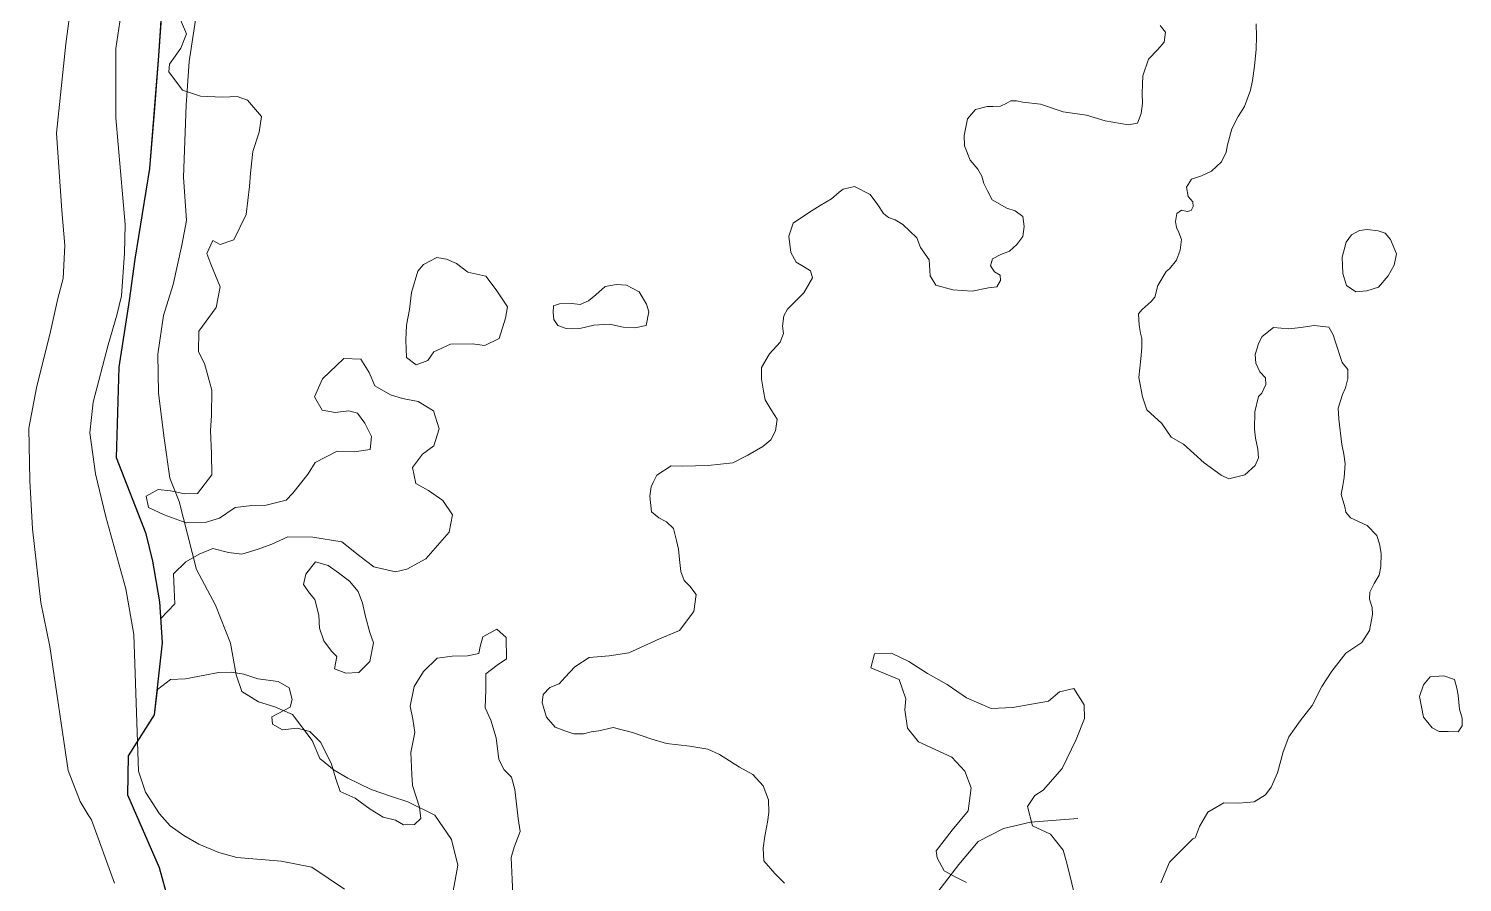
# Model space of a CAD drawing. Header units: metres. Extents: x 4652992 to 4879070, y 2074171 to 2309877.
# Drawn here: x 4653485.2 to 4653619.9, y 2307623.4 to 2307703.6 of the extents above; entities that cross this region are included whole.
import ezdxf

# ---------------------------------------------------------------- set-up
doc = ezdxf.new("R2010")
doc.units = ezdxf.units.M
doc.header["$MEASUREMENT"] = 0
doc.linetypes.add('DGN Style 3', pattern=[92.779933, 66.271381, -26.508552])
for name, color, linetype, lineweight in [('Level 1', 2, 'Continuous', 0), ('Level 2', 6, 'Continuous', 0), ('Level 20', 30, 'DGN Style 3', 0), ('Level 40', 1, 'Continuous', 0)]:
    doc.layers.add(name, color=color, linetype=linetype, lineweight=lineweight)
doc.layers.add('Limite', color=38, linetype='Continuous', lineweight=0, plot=False)

msp = doc.modelspace()

# ---------------------------------------------------------------- linework, layer by layer
at = {"layer": 'Level 1'}
msp.add_polyline3d([(4653583.761294, 2307629.454531, 1337), (4653579.333681, 2307629.091311, 1331), (4653576.785525, 2307628.509524, 1329), (4653574.408083, 2307627.282717, 1325), (4653572.596926, 2307625.109499, 1322), (4653569.90613, 2307621.621889, 1319), (4653566.29468, 2307616.858095, 1315), (4653563.796694, 2307615.666506, 1313.625), (4653558.629885, 2307613.290713, 1309.5625), (4653555.75049, 2307610.315676, 1308.1875), (4653552.144717, 2307603.135927, 1304.3125), (4653548.044924, 2307598.756289, 1301.5875), (4653541.835329, 2307593.791079, 1298.1625), (4653536.034487, 2307587.104677, 1294.9375), (4653531.202517, 2307583.740298, 1293.35), (4653528.337099, 2307582.712527, 1293.025), (4653524.591128, 2307581.871096, 1292.4125), (4653518.257509, 2307581.032717, 1291.1125), (4653513.743475, 2307580.326109, 1289.653615)], dxfattribs=at)
at = {"layer": 'Level 2'}
for points in [[(4653493.277895, 2307623.356692, 1286.4349), (4653491.103884, 2307629.300722, 1286.0849), (4653490.793276, 2307629.773073, 1285.979), (4653490.03528, 2307631.026491, 1285.9027), (4653488.904726, 2307633.960329, 1285.8266), (4653487.197695, 2307645.595522, 1285.4741), (4653486.345888, 2307649.723513, 1285.3518), (4653485.552309, 2307656.653933, 1285.1099), (4653485.309878, 2307661.183718, 1285.1099), (4653485.204531, 2307666.096133, 1285.0539), (4653485.927492, 2307669.896487, 1284.8892), (4653487.248904, 2307675.180727, 1284.5361), (4653487.958132, 2307678.288332, 1284.3324), (4653488.434878, 2307680.151491, 1284.2349), (4653488.604128, 2307683.262514, 1284.0593), (4653488.32709, 2307686.534121, 1283.9605), (4653487.820925, 2307693.81769, 1283.8287), (4653488.682314, 2307702.201723, 1283.5986), (4653489.402529, 2307707.64728, 1283.6099)], [(4653493.967531, 2307705.527712, 1283.5875), (4653493.402529, 2307701.751284, 1283.5875), (4653493.400698, 2307695.257509, 1283.7875), (4653494.283877, 2307685.236696, 1283.9625), (4653494.198916, 2307682.536318, 1284.05), (4653493.923708, 2307678.520327, 1284.225), (4653493.471316, 2307676.7027, 1284.3125), (4653492.661684, 2307673.94208, 1284.5125), (4653491.25812, 2307668.560305, 1284.8875), (4653490.945132, 2307665.663698, 1285.05), (4653491.479128, 2307661.81592, 1285.1), (4653492.467287, 2307657.779299, 1285.1), (4653494.325686, 2307651.027285, 1285.35), (4653495.073122, 2307646.732912, 1285.5), (4653495.529909, 2307633.888918, 1285.825), (4653496.184511, 2307631.898318, 1285.8625), (4653497.479311, 2307629.864504, 1285.9125), (4653498.50812, 2307628.751528, 1285.975), (4653499.79468, 2307627.830691, 1286.0375), (4653501.201723, 2307627.038698, 1286.125), (4653503.071291, 2307626.241091, 1286.275), (4653504.767885, 2307625.788882, 1286.5375), (4653508.92792, 2307625.432131, 1286.7625), (4653511.809695, 2307624.88312, 1286.8625), (4653514.889895, 2307622.810488, 1287.1)]]:
    msp.add_polyline3d(points, dxfattribs=at)
at = {"layer": 'Level 20', "linetype": 'Continuous'}
msp.add_polyline3d([(4653524.758685, 2307620.987365, 1290.4384), (4653525.263528, 2307623.661386, 1289.9384), (4653525.519691, 2307625.051361, 1289.4384), (4653524.927996, 2307627.454447, 1289.4384), (4653523.355847, 2307629.759957, 1289.4384), (4653520.810099, 2307631.012706, 1289.4384), (4653519.282164, 2307631.502496, 1289.2384), (4653517.388021, 2307632.153092, 1289.2384), (4653515.194031, 2307633.243141, 1289.2384), (4653513.891796, 2307633.970834, 1289.2384), (4653512.568092, 2307635.084465, 1289.2384), (4653511.833128, 2307636.752989, 1289.2384), (4653509.999066, 2307639.205795, 1289.2384), (4653508.326865, 2307639.923095, 1288.8384), (4653506.784213, 2307640.411056, 1288.8384), (4653505.237905, 2307641.377293, 1288.8384), (4653504.687803, 2307642.930724, 1288.4384), (4653504.177573, 2307645.91635, 1287.9384), (4653502.765952, 2307649.466841, 1287.3384), (4653500.985185, 2307652.82131, 1286.4384), (4653499.343329, 2307659.209275, 1285.8384), (4653498.473011, 2307661.409156, 1285.5384), (4653497.942282, 2307665.157395, 1285.5384), (4653497.408001, 2307669.386076, 1285.5384), (4653497.343738, 2307673.044252, 1285.5384), (4653497.864961, 2307676.701125, 1285.3384), (4653498.770093, 2307679.605242, 1285.2384), (4653499.581601, 2307683.287048, 1285.2384), (4653500.030447, 2307685.599364, 1285.2384), (4653499.758014, 2307689.682735, 1285.2384), (4653500.006235, 2307696.448138, 1285.2384), (4653500.277725, 2307700.555563, 1284.9384), (4653501.727121, 2307709.994826, 1284.7384)], dxfattribs=at)
at = {"layer": 'Level 40', "color": 3}
for points in [[(4653497.631912, 2307648.237094, 1289.125816), (4653497.53876, 2307649.79879, 1289.101013), (4653496.872642, 2307653.610516, 1289.039669), (4653496.243266, 2307656.191709, 1288.997549), (4653493.441153, 2307663.302417, 1288.876381), (4653493.713047, 2307671.824531, 1288.741208), (4653494.679484, 2307678.109209, 1288.640402), (4653495.196238, 2307681.981685, 1288.578466), (4653496.590992, 2307690.488022, 1288.441809), (4653497.015537, 2307695.789596, 1288.357492), (4653497.440083, 2307701.09117, 1288.273174), (4653497.732769, 2307705.564165, 1288.202109)], [(4653499.382879, 2307704.691586, 1288.525816), (4653500.018085, 2307703.131627, 1288.525816), (4653499.50274, 2307701.794961, 1288.525816), (4653498.44682, 2307700.309581, 1288.525816), (4653498.386691, 2307699.560619, 1288.525816), (4653499.643197, 2307697.847444, 1288.825816), (4653501.345385, 2307697.283021, 1289.425816), (4653503.423034, 2307697.184889, 1289.725816), (4653504.798706, 2307697.255546, 1289.725816), (4653505.75149, 2307696.902024, 1289.725816), (4653507.073246, 2307695.380263, 1289.725816), (4653506.871233, 2307693.900931, 1289.725816), (4653506.262216, 2307692.078649, 1289.725816), (4653506.037707, 2307690.057118, 1289.725816), (4653505.965048, 2307688.80572, 1289.725816), (4653505.624108, 2307686.172045, 1289.725816), (4653504.478614, 2307683.778429, 1289.725816), (4653503.203829, 2307683.350247, 1289.725816), (4653502.512809, 2307683.737143, 1289.725816), (4653501.932076, 2307682.49955, 1289.725816), (4653502.332755, 2307681.493862, 1289.725816), (4653503.200349, 2307679.385345, 1289.725816), (4653502.82153, 2307677.433623, 1289.725816), (4653501.199329, 2307675.216008, 1289.725816), (4653501.16445, 2307673.281995, 1289.725816), (4653501.713462, 2307672.163301, 1289.725816), (4653502.420127, 2307669.664095, 1289.725816), (4653502.388375, 2307667.307592, 1289.725816), (4653502.28412, 2307665.893258, 1289.725816), (4653502.365983, 2307663.683537, 1289.725816), (4653502.413157, 2307661.73365, 1289.725816), (4653501.049698, 2307659.971583, 1289.725816), (4653499.853562, 2307659.949239, 1289.725816), (4653498.540591, 2307660.202598, 1289.725816), (4653497.375879, 2307660.342954, 1289.725816), (4653496.233121, 2307659.719501, 1289.725816), (4653496.45399, 2307658.664132, 1289.725816), (4653497.934358, 2307657.956579, 1289.725816), (4653500.004815, 2307657.219622, 1289.725816), (4653501.779428, 2307657.24916, 1290.625816), (4653503.134799, 2307657.661941, 1290.625816), (4653504.600424, 2307658.643339, 1290.625816), (4653506.169864, 2307658.846143, 1290.625816), (4653507.510457, 2307658.871108, 1291.525816), (4653509.386212, 2307659.350769, 1291.525816), (4653510.018798, 2307659.986143, 1291.525816), (4653511.475887, 2307661.808871, 1291.525816), (4653512.10528, 2307662.865551, 1291.525816), (4653514.188505, 2307663.937251, 1292.125816), (4653515.788575, 2307663.880448, 1292.125816), (4653517.272229, 2307664.098343, 1292.125816), (4653517.426314, 2307665.32973, 1292.125816), (4653516.773453, 2307666.570502, 1291.825816), (4653516.098892, 2307667.501728, 1291.225816), (4653515.296373, 2307667.740993, 1291.225816), (4653513.990208, 2307667.572481, 1291.225816), (4653512.76267, 2307667.809685, 1291.225816), (4653512.067103, 2307669.038551, 1291.225816), (4653512.822665, 2307670.74464, 1291.225816), (4653514.802544, 2307672.634818, 1291.225816), (4653516.404452, 2307672.577589, 1291.225816), (4653517.181686, 2307671.332996, 1291.225816), (4653517.710688, 2307670.090192, 1291.825816), (4653519.205246, 2307669.227885, 1292.725816), (4653520.328708, 2307668.880946, 1293.325816), (4653521.797049, 2307668.597108, 1293.325816), (4653523.237017, 2307667.731263, 1293.325816), (4653523.754565, 2307666.036622, 1293.325816), (4653523.277649, 2307664.450224, 1293.325816), (4653522.192119, 2307663.652784, 1293.325816), (4653521.272789, 2307662.403514, 1293.325816), (4653521.577053, 2307660.917885, 1293.325816), (4653522.76019, 2307660.250161, 1293.625816), (4653524.10232, 2307659.319849, 1293.625816), (4653525.024168, 2307657.967367, 1293.625816), (4653524.710529, 2307656.350041, 1293.625816), (4653522.530953, 2307653.834236, 1293.625816), (4653520.734693, 2307652.871229, 1293.025816), (4653519.664673, 2307652.606284, 1292.425816), (4653517.638257, 2307653.081183, 1292.425816), (4653516.309232, 2307654.093968, 1292.425816), (4653514.618763, 2307655.428688, 1292.425816), (4653511.906691, 2307655.867862, 1292.425816), (4653509.555505, 2307655.900873, 1290.925816), (4653508.051872, 2307655.212813, 1290.325816), (4653506.757527, 2307654.735807, 1289.725816), (4653505.220936, 2307654.272761, 1289.725816), (4653503.974575, 2307654.428736, 1289.725816), (4653502.513563, 2307654.794867, 1289.725816), (4653501.222787, 2307654.284306, 1289.725816), (4653499.956631, 2307653.545838, 1289.125816), (4653498.800426, 2307652.417386, 1289.125816), (4653498.860315, 2307650.970005, 1289.125816), (4653498.936005, 2307649.604038, 1289.125816), (4653497.631912, 2307648.237094, 1289.125816)], [(4653556.208531, 2307623.373409, 1317.1447), (4653555.315942, 2307624.269197, 1317.1447), (4653554.258932, 2307625.47516, 1317.1447), (4653554.206916, 2307626.654932, 1317.1447), (4653554.371301, 2307627.79306, 1317.1447), (4653554.52736, 2307628.598562, 1317.1447), (4653554.620995, 2307629.081859, 1317.1447), (4653554.74376, 2307630.005158, 1317.1447), (4653554.691744, 2307631.184899, 1317.1447), (4653554.217339, 2307632.501673, 1317.1447), (4653553.247682, 2307633.579633, 1317.1447), (4653551.978311, 2307634.269724, 1317.1447), (4653550.110913, 2307635.445538, 1316.2447), (4653548.99592, 2307635.94432, 1314.7447), (4653547.322378, 2307636.22769, 1312.9447), (4653545.131622, 2307636.497756, 1311.1447), (4653543.642348, 2307636.913177, 1309.3447), (4653541.942398, 2307637.506655, 1306.9447), (4653540.109941, 2307638.001233, 1304.8447), (4653538.764035, 2307637.684649, 1303.6447), (4653538.059767, 2307637.59321, 1303.6447), (4653537.334255, 2307637.39231, 1303.6447), (4653536.419907, 2307637.398081, 1303.6447), (4653535.558563, 2307637.677506, 1303.6447), (4653534.652626, 2307638.0223, 1303.6447), (4653533.863366, 2307638.969173, 1303.6447), (4653533.434805, 2307640.300809, 1303.6447), (4653533.528192, 2307641.07769, 1303.6447), (4653534.173236, 2307641.74827, 1303.6447), (4653535.041021, 2307642.092028, 1303.6447), (4653535.62024, 2307642.718463, 1303.6447), (4653536.521132, 2307643.694442, 1304.5447), (4653537.866106, 2307644.567134, 1305.7447), (4653539.750799, 2307644.710158, 1306.9447), (4653541.587263, 2307645.009993, 1309.6447), (4653544.476833, 2307646.302706, 1310.8447), (4653546.360189, 2307647.109649, 1312.0447), (4653547.684731, 2307648.877745, 1312.9447), (4653547.918788, 2307650.478969, 1314.4447), (4653547.311514, 2307651.24939, 1315.6447), (4653546.798415, 2307651.795027, 1315.6447), (4653546.456351, 2307652.642611, 1315.6447), (4653546.339562, 2307653.781663, 1315.6447), (4653546.245715, 2307654.748812, 1315.6447), (4653546.066343, 2307655.565004, 1315.6447), (4653545.776422, 2307656.68168, 1315.6447), (4653545.111012, 2307657.312646, 1315.6447), (4653544.393421, 2307657.674572, 1315.6447), (4653543.717532, 2307658.251763, 1315.6447), (4653543.560971, 2307659.711891, 1315.9447), (4653543.673597, 2307660.583003, 1315.9447), (4653543.865452, 2307660.99236, 1315.9447), (4653544.2283, 2307661.703485, 1315.9447), (4653545.548009, 2307662.551166, 1316.8447), (4653546.644732, 2307662.548385, 1317.7447), (4653549.035241, 2307662.592271, 1321.9447), (4653551.356612, 2307662.835749, 1326.4447), (4653552.760142, 2307663.56632, 1327.6447), (4653554.186621, 2307664.373324, 1329.1447), (4653554.915059, 2307664.999124, 1329.1447), (4653555.354975, 2307665.845006, 1329.1447), (4653555.516624, 2307666.963761, 1329.1447), (4653554.947246, 2307667.838701, 1328.5447), (4653554.408673, 2307668.7651, 1328.5447), (4653554.232564, 2307669.566543, 1328.5447), (4653554.06465, 2307670.695272, 1328.5447), (4653554.056472, 2307671.793076, 1328.5447), (4653554.801906, 2307673.073784, 1328.5447), (4653555.793029, 2307674.197217, 1328.5447), (4653556.116568, 2307675.011458, 1328.5447), (4653556.026477, 2307675.686596, 1328.5447), (4653556.157534, 2307676.647724, 1328.5447), (4653556.503587, 2307677.293145, 1328.5447), (4653558.016171, 2307678.800315, 1327.0447), (4653558.847104, 2307680.231864, 1327.0447), (4653558.63989, 2307680.876139, 1327.0447), (4653557.997713, 2307681.275253, 1327.0447), (4653557.302168, 2307681.684726, 1327.0447), (4653556.81589, 2307682.602831, 1327.0447), (4653556.612764, 2307684.125079, 1327.0447), (4653557.019035, 2307685.36434, 1327.0447), (4653557.718693, 2307685.832696, 1327.0447), (4653558.799925, 2307686.556482, 1327.0447), (4653559.55285, 2307687.014439, 1327.0447), (4653560.613454, 2307687.632304, 1327.0447), (4653561.343735, 2307688.25933, 1327.0447), (4653561.73553, 2307688.567656, 1327.0447), (4653562.777542, 2307688.80465, 1327.0447), (4653564.266585, 2307688.067155, 1327.3447), (4653564.989827, 2307687.071733, 1328.5447), (4653565.495339, 2307686.261337, 1328.5447), (4653565.976275, 2307685.894045, 1328.5447), (4653566.594309, 2307685.664518, 1328.5447), (4653567.341245, 2307685.245615, 1328.5447), (4653568.656296, 2307683.990226, 1329.1447), (4653569.000885, 2307683.075327, 1330.3447), (4653569.791959, 2307681.912574, 1331.5447), (4653569.897967, 2307680.407384, 1332.1447), (4653570.411262, 2307679.522345, 1333.3447), (4653572.015867, 2307679.089658, 1335.4447), (4653573.833345, 2307678.972603, 1337.2447), (4653575.381449, 2307679.275509, 1338.1447), (4653576.166393, 2307679.393406, 1338.1447), (4653576.497295, 2307679.977594, 1338.1447), (4653576.483158, 2307680.466621, 1338.1447), (4653575.946414, 2307680.786889, 1338.1447), (4653575.565026, 2307681.347184, 1338.1447), (4653575.748635, 2307682.013977, 1338.1447), (4653576.531533, 2307682.402359, 1338.1447), (4653577.356768, 2307682.72847, 1338.1447), (4653578.022566, 2307683.355646, 1338.1447), (4653578.603598, 2307684.107304, 1338.1447), (4653578.732689, 2307685.054731, 1338.1447), (4653578.589417, 2307686.001011, 1338.1447), (4653577.873171, 2307686.518291, 1338.1447), (4653577.106463, 2307686.775241, 1338.1447), (4653575.72893, 2307687.565997, 1337.8447), (4653575.292867, 2307688.407454, 1337.8447), (4653574.931494, 2307689.072252, 1337.8447), (4653574.737675, 2307689.758567, 1337.8447), (4653574.376292, 2307690.423385, 1337.8447), (4653573.667651, 2307691.2638, 1337.8447), (4653573.112416, 2307692.615003, 1337.8447), (4653573.084131, 2307693.593528, 1337.8447), (4653573.174974, 2307694.062383, 1337.8447), (4653573.235536, 2307694.374951, 1337.8447), (4653573.386941, 2307695.156365, 1337.8447), (4653574.156114, 2307696.033875, 1337.8447), (4653575.244225, 2307696.308785, 1337.8447), (4653575.789268, 2307696.310905, 1337.8447), (4653576.501836, 2307696.334498, 1337.8447), (4653577.044814, 2307696.607263, 1337.8447), (4653577.472724, 2307696.848346, 1337.8447), (4653578.017699, 2307696.850458, 1337.8447), (4653578.594953, 2307696.738194, 1337.8447), (4653580.27034, 2307696.530241, 1339.3447), (4653582.382693, 2307695.805395, 1340.8447), (4653584.568135, 2307695.496338, 1342.3447), (4653586.342234, 2307694.980816, 1344.7447), (4653588.495946, 2307694.609778, 1345.9447), (4653589.385226, 2307694.757237, 1345.9447), (4653589.720149, 2307695.653366, 1345.9447), (4653589.847707, 2307696.589819, 1345.9447), (4653589.819747, 2307697.556524, 1345.9447), (4653589.869512, 2307699.202342, 1345.9447), (4653590.396838, 2307700.773147, 1346.5447), (4653591.269269, 2307701.670374, 1346.5447), (4653591.88472, 2307702.350827, 1346.5447), (4653592.012147, 2307703.286357, 1346.5447), (4653591.490252, 2307703.921538, 1346.5447)], [(4653600.505397, 2307704.079931, 1351.3447), (4653600.545017, 2307702.90692, 1351.3447), (4653600.523351, 2307701.692875, 1351.3447), (4653600.376572, 2307700.094742, 1351.9447), (4653600.17122, 2307698.758741, 1351.9447), (4653599.993493, 2307697.840726, 1351.9447), (4653599.430585, 2307696.309656, 1351.9447), (4653598.822179, 2307695.369561, 1351.9447), (4653598.225617, 2307694.215412, 1351.9447), (4653597.826625, 2307692.705213, 1351.9447), (4653597.698244, 2307692.04212, 1351.9447), (4653597.253758, 2307691.122924, 1351.9447), (4653596.337028, 2307690.242596, 1351.9447), (4653595.396511, 2307689.790292, 1351.9447), (4653594.434196, 2307689.500992, 1351.9447), (4653593.967872, 2307688.744699, 1351.9447), (4653594.135377, 2307687.877188, 1351.3447), (4653594.570528, 2307687.368764, 1351.3447), (4653594.594285, 2307686.940302, 1351.3447), (4653594.412347, 2307686.551814, 1351.3447), (4653594.022715, 2307686.468587, 1351.3447), (4653593.508454, 2307686.568522, 1351.3447), (4653593.079252, 2307686.281047, 1351.3447), (4653592.930942, 2307685.515115, 1351.3447), (4653593.037782, 2307684.964523, 1351.3447), (4653593.267252, 2307684.496077, 1351.3447), (4653593.508599, 2307683.813396, 1351.3447), (4653593.372172, 2307682.833215, 1351.3447), (4653593.030029, 2307681.89297, 1351.3447), (4653592.389185, 2307681.063684, 1351.3447), (4653592.072701, 2307680.80722, 1351.3447), (4653591.278461, 2307679.495693, 1350.7447), (4653591.006312, 2307678.398558, 1350.1447), (4653590.659531, 2307677.988128, 1350.1447), (4653589.821271, 2307677.248398, 1350.1447), (4653589.474465, 2307676.83794, 1350.1447), (4653589.540982, 2307675.782786, 1350.4447), (4653589.659877, 2307675.016875, 1350.4447), (4653589.776778, 2307674.516656, 1350.4447), (4653589.772855, 2307673.668448, 1350.4447), (4653589.677814, 2307672.625663, 1350.4447), (4653589.49564, 2307670.856899, 1350.4447), (4653589.834668, 2307669.048513, 1349.8447), (4653590.252313, 2307667.837444, 1351.0447), (4653591.662433, 2307666.550254, 1351.6447), (4653592.536951, 2307665.262731, 1352.2447), (4653593.694599, 2307664.603965, 1353.4447), (4653595.643678, 2307662.84852, 1354.0447), (4653597.227402, 2307661.689587, 1355.2447), (4653597.959994, 2307661.353432, 1356.7447), (4653599.463765, 2307661.735954, 1357.9447), (4653600.421975, 2307662.587909, 1359.1447), (4653600.725406, 2307663.330746, 1360.0447), (4653600.668741, 2307664.12627, 1360.0447), (4653600.448073, 2307665.162787, 1360.0447), (4653600.350407, 2307666.018563, 1360.0447), (4653600.399115, 2307667.630509, 1360.0447), (4653600.732859, 2307669.082567, 1360.0447), (4653601.054953, 2307669.386222, 1360.0447), (4653601.423859, 2307670.203796, 1360.0447), (4653601.38868, 2307670.838224, 1360.0447), (4653600.867416, 2307671.410035, 1360.0447), (4653600.496447, 2307672.214213, 1360.0447), (4653600.439783, 2307673.009726, 1360.0447), (4653600.607638, 2307673.604773, 1360.0447), (4653600.746217, 2307674.048591, 1360.0447), (4653601.085854, 2307674.714888, 1360.0447), (4653602.143834, 2307675.555538, 1360.0447), (4653603.595495, 2307675.429546, 1360.9447), (4653604.726183, 2307675.554973, 1362.4447), (4653605.970655, 2307675.743671, 1363.6447), (4653607.352193, 2307675.576061, 1364.5447), (4653607.739945, 2307674.877487, 1364.5447), (4653607.935776, 2307674.268119, 1364.5447), (4653608.597637, 2307672.28726, 1364.8447), (4653609.146003, 2307671.609765, 1364.8447), (4653609.142192, 2307670.779835, 1364.8447), (4653608.91751, 2307669.888912, 1364.8447), (4653608.640491, 2307669.267716, 1364.8447), (4653608.237572, 2307667.995978, 1364.8447), (4653608.295778, 2307666.94631, 1364.8447), (4653608.56802, 2307664.578052, 1365.1447), (4653608.755949, 2307663.659397, 1365.1447), (4653608.893523, 2307662.750506, 1365.1447), (4653608.802595, 2307661.470721, 1365.1447), (4653608.657399, 2307660.720402, 1365.1447), (4653608.492841, 2307659.87003, 1365.1447), (4653608.839278, 2307658.708071, 1365.7447), (4653608.953479, 2307658.219302, 1365.7447), (4653609.369534, 2307657.672084, 1365.7447), (4653610.946555, 2307656.94802, 1366.3447), (4653611.852715, 2307656.01643, 1367.2447), (4653612.119164, 2307655.240623, 1367.2447), (4653612.25629, 2307654.334668, 1367.2447), (4653612.225505, 2307653.0991, 1367.2447), (4653612.071144, 2307652.301282, 1367.2447), (4653611.605989, 2307651.511853, 1367.2447), (4653611.191013, 2307650.71269, 1367.2447), (4653611.16597, 2307650.04501, 1367.2447), (4653611.432432, 2307649.269214, 1367.2447), (4653611.457582, 2307648.591828, 1367.2447), (4653611.168134, 2307647.095809, 1367.2447), (4653610.437088, 2307645.960791, 1366.3447), (4653608.949813, 2307644.968243, 1365.4447), (4653607.638717, 2307643.293099, 1364.8447), (4653606.682947, 2307641.826155, 1363.9447), (4653605.771584, 2307640.065814, 1363.3447), (4653604.654732, 2307638.601961, 1362.7447), (4653603.588346, 2307637.109484, 1361.5447), (4653603.065821, 2307635.714761, 1360.3447), (4653602.531026, 2307633.72406, 1359.4447), (4653601.91536, 2307632.38815, 1358.2447), (4653601.40256, 2307631.647875, 1358.2447), (4653600.329877, 2307631.015522, 1358.2447), (4653598.886768, 2307630.881493, 1357.0447), (4653597.478928, 2307630.926494, 1355.2447), (4653595.991777, 2307630.034177, 1353.4447), (4653595.211585, 2307628.681002, 1351.6447), (4653594.818309, 2307627.696693, 1350.4447), (4653594.781294, 2307627.627533, 1350.1447), (4653594.574671, 2307627.517357, 1350.1447), (4653592.369213, 2307625.334513, 1348.3447), (4653591.54966, 2307623.396835, 1347.2686)], [(4653613.704636, 2307682.471963, 1366.344685), (4653613.497355, 2307681.400795, 1366.344685), (4653612.930607, 2307680.399458, 1366.344685), (4653612.024784, 2307679.354663, 1365.744685), (4653610.917169, 2307678.989466, 1365.444685), (4653609.881614, 2307678.894678, 1364.844685), (4653609.001516, 2307679.498902, 1364.844685), (4653608.657253, 2307680.618003, 1364.844685), (4653608.585527, 2307682.179321, 1364.844685), (4653608.982726, 2307683.587591, 1364.844685), (4653609.466442, 2307684.258259, 1365.144685), (4653610.230603, 2307684.666479, 1365.144685), (4653610.937038, 2307684.776585, 1365.144685), (4653611.968958, 2307684.637814, 1365.144685), (4653612.633245, 2307684.428049, 1365.744685), (4653613.140676, 2307683.834965, 1365.744685), (4653613.704636, 2307682.471963, 1366.344685)], [(4653526.463757, 2307680.760572, 1292.725816), (4653528.154661, 2307680.393749, 1294.225816), (4653529.127088, 2307679.091799, 1294.225816), (4653530.196773, 2307677.514222, 1294.825816), (4653529.988801, 2307676.441752, 1294.825816), (4653529.414063, 2307674.529807, 1294.825816), (4653528.064246, 2307673.880527, 1294.825816), (4653526.865613, 2307674.011268, 1294.825816), (4653524.821274, 2307674.002162, 1293.625816), (4653523.270324, 2307673.262041, 1292.725816), (4653522.705174, 2307672.458177, 1292.725816), (4653521.605222, 2307672.06211, 1292.725816), (4653520.713884, 2307672.74184, 1292.725816), (4653520.622931, 2307674.382953, 1292.725816), (4653520.691278, 2307675.790301, 1292.725816), (4653520.975835, 2307677.257264, 1292.725816), (4653521.180738, 2307678.841079, 1292.725816), (4653521.776331, 2307680.856548, 1292.725816), (4653522.303563, 2307681.464702, 1292.725816), (4653523.558961, 2307682.134737, 1292.725816), (4653524.446383, 2307681.962875, 1292.725816), (4653525.39443, 2307681.576364, 1292.725816), (4653526.463757, 2307680.760572, 1292.725816)], [(4653539.375779, 2307679.416877, 1303.980073), (4653540.426098, 2307679.591548, 1303.980073), (4653541.368034, 2307679.53512, 1303.980073), (4653542.567313, 2307678.900394, 1304.880073), (4653543.235184, 2307677.764017, 1304.880073), (4653543.472691, 2307677.025702, 1304.880073), (4653543.225745, 2307675.751821, 1304.880073), (4653542.165096, 2307675.516609, 1304.880073), (4653541.046122, 2307675.599659, 1304.280073), (4653539.773754, 2307675.86577, 1303.380073), (4653538.305515, 2307675.790724, 1302.480073), (4653536.975521, 2307675.47095, 1301.880073), (4653536.203114, 2307675.430848, 1301.880073), (4653535.699971, 2307675.465034, 1301.880073), (4653534.925158, 2307675.741439, 1301.880073), (4653534.530147, 2307676.314939, 1301.280073), (4653534.463967, 2307676.960378, 1301.280073), (4653534.520728, 2307677.582014, 1301.280073), (4653535.071599, 2307677.791661, 1301.280073), (4653536.222076, 2307677.829088, 1301.880073), (4653537.024573, 2307677.708822, 1302.180073), (4653537.794277, 2307678.065212, 1302.180073), (4653538.472132, 2307678.634894, 1302.780073), (4653539.375779, 2307679.416877, 1303.980073)], [(4653512.164486, 2307653.540312, 1293.625816), (4653513.328099, 2307653.214514, 1293.625816), (4653514.317278, 2307652.516874, 1293.625816), (4653515.338035, 2307651.742957, 1293.025816), (4653516.17239, 2307650.770463, 1293.025816), (4653516.574349, 2307649.678467, 1293.025816), (4653516.839758, 2307648.409911, 1293.025816), (4653517.264437, 2307646.907773, 1293.025816), (4653517.586743, 2307645.932626, 1293.025816), (4653517.245318, 2307644.172327, 1293.025816), (4653516.228829, 2307643.150719, 1293.025816), (4653514.988554, 2307643.085249, 1293.025816), (4653513.941683, 2307643.489804, 1293.025816), (4653514.169349, 2307644.663451, 1293.025816), (4653513.653505, 2307645.168663, 1293.025816), (4653512.917663, 2307646.122116, 1293.025816), (4653512.534606, 2307647.312, 1293.025816), (4653512.466405, 2307648.542678, 1293.025816), (4653512.092228, 2307650.005982, 1293.625816), (4653511.595708, 2307650.608604, 1293.625816), (4653511.03854, 2307651.425694, 1293.625816), (4653511.228142, 2307652.402951, 1293.625816), (4653512.164486, 2307653.540312, 1293.625816)], [(4653498.349642, 2307621.736556, 1291.869853), (4653497.483288, 2307624.794598, 1291.869853), (4653494.521737, 2307631.627784, 1291.869853), (4653494.569592, 2307635.318806, 1291.869853), (4653497.03893, 2307639.163172, 1291.869853), (4653497.295567, 2307641.550202, 1291.869853), (4653498.532401, 2307642.498154, 1291.869853), (4653499.936966, 2307642.572293, 1291.869853), (4653501.740864, 2307642.914038, 1291.869853), (4653503.036985, 2307643.146791, 1291.869853), (4653504.227366, 2307643.193177, 1291.869853), (4653505.430934, 2307643.007751, 1292.469853), (4653506.730863, 2307642.550922, 1292.469853), (4653508.630439, 2307642.322821, 1292.469853), (4653509.690791, 2307641.705642, 1292.469853), (4653509.966098, 2307640.620136, 1292.469853), (4653509.757578, 2307639.90311, 1292.469853), (4653508.053641, 2307638.992052, 1292.469853), (4653508.125659, 2307638.28982, 1292.469853), (4653509.065084, 2307637.764849, 1292.469853), (4653510.413723, 2307637.918313, 1292.469853), (4653511.605255, 2307637.620169, 1292.469853), (4653512.655133, 2307636.592169, 1292.469853), (4653513.645709, 2307634.543201, 1292.469853), (4653514.070196, 2307633.153815, 1292.469853), (4653514.466384, 2307631.976375, 1292.469853), (4653515.86225, 2307631.356396, 1292.769853), (4653517.289828, 2307630.303819, 1293.669852), (4653518.504526, 2307629.58016, 1293.969853), (4653519.668209, 2307629.273976, 1294.569853), (4653520.417218, 2307628.855467, 1294.569853), (4653521.456066, 2307628.861593, 1294.569853), (4653522.051161, 2307629.433373, 1294.569853), (4653521.910143, 2307630.489793, 1294.569853), (4653521.269007, 2307632.534481, 1294.569853), (4653521.194676, 2307633.57809, 1294.569853), (4653521.112701, 2307635.652474, 1294.569853), (4653521.471891, 2307637.504688, 1294.569853), (4653521.302668, 2307638.772407, 1294.569853), (4653521.053928, 2307639.986824, 1294.569853), (4653521.413116, 2307641.838969, 1294.569853), (4653522.308323, 2307643.244713, 1294.569853), (4653523.590738, 2307644.50715, 1294.569853), (4653524.985233, 2307644.691665, 1295.169852), (4653526.41873, 2307644.730858, 1295.769853), (4653527.49396, 2307644.934618, 1295.769853), (4653527.621985, 2307645.594893, 1295.769853), (4653527.867775, 2307646.506438, 1295.769853), (4653529.178435, 2307647.212669, 1295.769853), (4653530.061497, 2307646.426013, 1295.769853), (4653530.089584, 2307644.434381, 1295.769853), (4653529.216709, 2307643.849191, 1295.769853), (4653528.15947, 2307643.02551, 1295.769853), (4653528.144053, 2307641.521598, 1295.769853), (4653528.090229, 2307639.819587, 1295.769853), (4653528.630323, 2307638.68815, 1295.769853), (4653529.134547, 2307637.015691, 1295.769853), (4653529.362294, 2307634.985516, 1295.769853), (4653529.861409, 2307633.999033, 1295.769853), (4653530.557616, 2307633.317107, 1295.769853), (4653530.885206, 2307632.158192, 1295.769853), (4653531.184587, 2307629.429396, 1295.769853), (4653531.366276, 2307628.230081, 1295.769853), (4653530.80568, 2307626.762534, 1295.769853), (4653530.547123, 2307625.784829, 1295.769853), (4653530.628962, 2307623.714254, 1295.769853), (4653530.692905, 2307622.263568, 1295.769853)], [(4653583.682518, 2307621.432543, 1339.3447), (4653582.735673, 2307625.232559, 1338.7447), (4653582.386971, 2307626.467045, 1338.7447), (4653581.206527, 2307627.959017, 1338.7447), (4653579.519884, 2307628.746198, 1339.3447), (4653579.023845, 2307630.553009, 1340.2447), (4653579.712501, 2307631.585241, 1340.2447), (4653580.499004, 2307632.113201, 1340.2447), (4653582.294395, 2307634.14999, 1341.1447), (4653583.622831, 2307636.86709, 1341.7447), (4653584.39656, 2307638.848583, 1341.7447), (4653584.349503, 2307640.116711, 1341.7447), (4653583.380374, 2307641.659637, 1341.7447), (4653582.049641, 2307641.335323, 1341.7447), (4653581.00453, 2307640.471557, 1341.7447), (4653577.674266, 2307639.874771, 1339.6447), (4653575.618581, 2307639.786944, 1337.8447), (4653573.318081, 2307640.786423, 1334.8447), (4653571.501718, 2307642.021209, 1333.0447), (4653569.652918, 2307643.052449, 1331.5447), (4653567.890467, 2307644.179026, 1331.5447), (4653566.263728, 2307644.984526, 1331.5447), (4653564.662562, 2307644.900211, 1331.5447), (4653564.310001, 2307643.591677, 1331.5447), (4653565.591714, 2307643.049432, 1331.5447), (4653566.968814, 2307642.488807, 1331.5447), (4653567.611446, 2307640.69343, 1331.5447), (4653567.504971, 2307639.632457, 1331.5447)], [(4653619.503406, 2307641.029634, 1372.644685), (4653619.611002, 2307639.71254, 1372.644685), (4653619.882446, 2307638.867916, 1372.644685), (4653619.887887, 2307638.146697, 1372.644685), (4653619.487609, 2307637.575849, 1372.644685), (4653618.552564, 2307637.612392, 1372.644685), (4653617.702226, 2307637.600477, 1372.044685), (4653617.043249, 2307637.944002, 1372.044685), (4653616.225493, 2307638.96701, 1372.044685), (4653615.875655, 2307640.908927, 1372.044685), (4653616.23061, 2307641.993772, 1372.044685), (4653616.881448, 2307642.733054, 1372.044685), (4653618.137446, 2307642.850739, 1372.044685), (4653619.159429, 2307642.509052, 1372.044685), (4653619.361201, 2307641.677153, 1372.044685), (4653619.503406, 2307641.029634, 1372.644685)], [(4653567.504971, 2307639.632457, 1331.5447), (4653567.765707, 2307637.91076, 1331.5447), (4653568.804868, 2307636.62894, 1331.5447), (4653571.922909, 2307635.213338, 1332.1447), (4653573.151696, 2307633.896064, 1332.1447), (4653573.734909, 2307632.310362, 1332.1447), (4653573.468317, 2307630.150623, 1330.9447), (4653571.967685, 2307628.330383, 1329.4447), (4653570.444359, 2307626.406292, 1327.9447), (4653570.558617, 2307625.741707, 1326.4447), (4653571.220555, 2307624.525022, 1326.4447), (4653572.300284, 2307623.92115, 1326.4447), (4653573.302303, 2307623.431274, 1326.4447)]]:
    msp.add_polyline3d(points, dxfattribs=at)
at = {"layer": 'Limite', "color": 5, "linetype": 'Continuous', "lineweight": 30}
msp.add_polyline3d([(4653498.349642, 2307621.736556, 1286.790185), (4653497.483288, 2307624.794598, 1286.554785), (4653494.521737, 2307631.627784, 1286.150826), (4653494.569592, 2307635.318806, 1286.118324), (4653497.03893, 2307639.163172, 1286.111977), (4653497.76843, 2307645.948383, 1286.405577), (4653497.53876, 2307649.79879, 1286.309191), (4653496.872642, 2307653.610516, 1286.386098), (4653496.243266, 2307656.191709, 1286.200835), (4653493.441153, 2307663.302417, 1286.224564), (4653493.713047, 2307671.824531, 1285.44976), (4653494.679484, 2307678.109209, 1284.677796), (4653495.196238, 2307681.981685, 1284.749361), (4653496.590992, 2307690.488022, 1284.876059), (4653497.440083, 2307701.09117, 1285.397105), (4653497.812622, 2307706.784513, 1284.214882)], dxfattribs=at)

doc.saveas('drawing.dxf')
